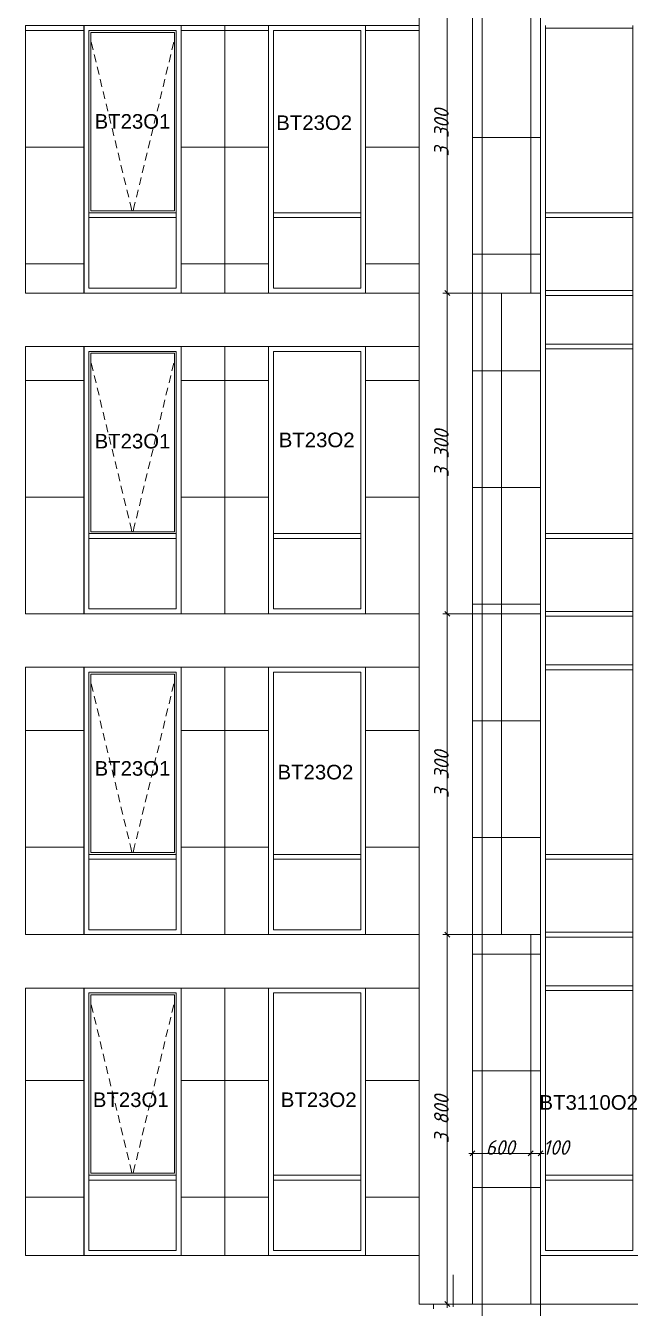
# Model space of a CAD drawing. Header units: millimetres. Extents: x 1499747 to 4230374, y -28481 to 441852.
# Drawn here: x 2741762 to 2748018, y 168941 to 182134 of the extents above; entities that cross this region are included whole.
import ezdxf
from ezdxf.xclip import XClip

# ---------------------------------------------------------------- set-up
doc = ezdxf.new("R2010")
doc.units = ezdxf.units.MM
doc.header["$MEASUREMENT"] = 0
doc.header["$XCLIPFRAME"] = 0
doc.linetypes.add('Штрихпунктирная', pattern=[670.277762, 352.777767, -176.388884, 0, -141.111112])
for name, color, linetype, lineweight in [('1 Фасад_42_Витражные окна_Ном._пера__1_Ном._пера__7', 7, 'Continuous', 18), ('1 Фасад_42_Витражные окна_Ном._пера__20_Ном._пера__1', 1, 'Continuous', 18), ('1 Фасад_42_Витражные окна_Ном._пера__92_Ном._пера__233', 233, 'Continuous', 18), ('1 Фасад_42_Выступы_Ном._пера__1_Ном._пера__7', 7, 'Continuous', 18), ('1 Фасад_42_Отделка керамика_Ном._пера__1_Ном._пера__7', 7, 'Continuous', 18), ('1 Фасад_42_Отделка керамика_Ном._пера__42_Ном._пера__8', 8, 'Continuous', 18), ('1 Фасад_42_Сетка кладки_Ном._пера__20_Ном._пера__1', 1, 'Continuous', 18), ('1 Фасад_42_Сетка кладки_Ном._пера__5_Ном._пера__5', 5, 'Continuous', 18), ('1 Фасад_42_Сетка кладки_Ном._пера__62_Ном._пера__253', 252, 'Continuous', 18), ('1 Фасад_42_Элемент Модели - Оси_Ном._пера__2_Ном._пера__8', 8, 'Continuous', 18), ('Кабель 2х6 mm', 150, 'Continuous', 30)]:
    doc.layers.add(name, color=color, linetype=linetype, lineweight=lineweight)
doc.styles.add('СГЕНЕРИР_СТИЛЬ_1', font='')
doc.styles.add('СГЕНЕРИР_СТИЛЬ_2', font='arial.ttf')
doc.styles.get('СГЕНЕРИР_СТИЛЬ_1').set_extended_font_data('GOST Common', italic=True)

# ---------------------------------------------------------------- blocks, each defined once
blk = doc.blocks.new('Чертеж_5_42', base_point=(1557140, 9891))
at = {"layer": '1 Фасад_42_Витражные окна_Ном._пера__1_Ном._пера__7', "color": 252, "linetype": 'Continuous', "true_color": 0x939598}
for p, q in [((1553391, 32716), (1553391, 32741)), ((1554291, 32716), (1554291, 32741)), ((1548691, 32391), (1548691, 32691)), ((1548691, 32691), (1549141, 32691)), ((1548711, 32671), (1548711, 30836)), ((1549571, 32671), (1548711, 32671)), ((1549141, 32691), (1549591, 32691)), ((1549571, 30836), (1549571, 32671)), ((1549591, 32391), (1549591, 32691)), ((1550590, 32391), (1550590, 32691)), ((1550590, 32691), (1551040, 32691)), ((1551040, 32691), (1551490, 32691)), ((1551490, 32391), (1551490, 32691)), ((1553391, 31591), (1553391, 32716)), ((1554291, 32716), (1553391, 32716)), ((1554291, 31591), (1554291, 32716)), ((1548691, 30991), (1548691, 32391)), ((1549591, 30991), (1549591, 32391)), ((1550590, 30991), (1550590, 32391)), ((1551490, 30991), (1551490, 32391)), ((1553391, 30816), (1553391, 31591)), ((1554291, 30816), (1554291, 31591)), ((1548691, 30816), (1548691, 30991)), ((1549591, 30816), (1549591, 30991)), ((1550590, 30816), (1550590, 30991)), ((1551490, 30816), (1551490, 30991)), ((1548691, 30791), (1548691, 30816)), ((1549141, 30816), (1548691, 30816)), ((1548691, 30766), (1548691, 30791)), ((1548691, 30041), (1548691, 30766)), ((1549141, 30766), (1548691, 30766)), ((1548711, 30836), (1549571, 30836)), ((1549591, 30816), (1549141, 30816)), ((1549591, 30766), (1549141, 30766)), ((1549591, 30791), (1549591, 30816)), ((1549591, 30766), (1549591, 30791)), ((1549591, 30041), (1549591, 30766)), ((1550590, 30791), (1550590, 30816)), ((1551040, 30816), (1550590, 30816)), ((1550590, 30766), (1550590, 30791)), ((1550590, 30041), (1550590, 30766)), ((1551040, 30766), (1550590, 30766)), ((1551490, 30816), (1551040, 30816)), ((1551490, 30766), (1551040, 30766)), ((1551490, 30791), (1551490, 30816)), ((1551490, 30766), (1551490, 30791)), ((1551490, 30041), (1551490, 30766)), ((1553391, 30791), (1553391, 30816)), ((1554291, 30816), (1553391, 30816)), ((1553391, 30766), (1553391, 30791)), ((1553391, 30016), (1553391, 30766)), ((1554291, 30766), (1553391, 30766)), ((1554291, 30791), (1554291, 30816)), ((1554291, 30766), (1554291, 30791)), ((1554291, 30016), (1554291, 30766)), ((1549141, 30041), (1548691, 30041)), ((1549591, 30041), (1549141, 30041)), ((1551040, 30041), (1550590, 30041)), ((1551490, 30041), (1551040, 30041)), ((1554291, 30016), (1553391, 30016)), ((1553391, 29991), (1553391, 30016)), ((1553391, 29966), (1553391, 29991)), ((1554291, 29966), (1553391, 29966)), ((1553391, 29466), (1553391, 29966)), ((1554291, 29991), (1554291, 30016)), ((1554291, 29966), (1554291, 29991)), ((1554291, 29466), (1554291, 29966)), ((1553391, 29441), (1553391, 29466)), ((1554291, 29466), (1553391, 29466)), ((1553391, 29416), (1553391, 29441)), ((1554291, 29441), (1554291, 29466)), ((1554291, 29416), (1554291, 29441)), ((1548691, 29091), (1548691, 29391)), ((1548691, 29391), (1549141, 29391)), ((1548711, 29371), (1548711, 27536)), ((1549571, 29371), (1548711, 29371)), ((1549141, 29391), (1549591, 29391)), ((1549571, 27536), (1549571, 29371)), ((1549591, 29091), (1549591, 29391)), ((1550590, 29091), (1550590, 29391)), ((1550590, 29391), (1551040, 29391)), ((1551040, 29391), (1551490, 29391)), ((1551490, 29091), (1551490, 29391)), ((1554291, 29416), (1553391, 29416)), ((1553391, 29291), (1553391, 29416)), ((1553391, 27516), (1553391, 29291)), ((1554291, 29291), (1554291, 29416)), ((1554291, 27516), (1554291, 29291)), ((1548691, 27691), (1548691, 29091)), ((1549591, 27691), (1549591, 29091)), ((1550590, 27691), (1550590, 29091)), ((1551490, 27691), (1551490, 29091)), ((1548691, 27516), (1548691, 27691)), ((1549591, 27516), (1549591, 27691)), ((1550590, 27516), (1550590, 27691)), ((1551490, 27516), (1551490, 27691)), ((1548691, 27491), (1548691, 27516)), ((1549141, 27516), (1548691, 27516)), ((1548691, 27466), (1548691, 27491)), ((1548691, 26741), (1548691, 27466)), ((1549141, 27466), (1548691, 27466)), ((1548711, 27536), (1549571, 27536)), ((1549591, 27516), (1549141, 27516)), ((1549591, 27466), (1549141, 27466)), ((1549591, 27491), (1549591, 27516)), ((1549591, 27466), (1549591, 27491)), ((1549591, 26741), (1549591, 27466)), ((1550590, 27491), (1550590, 27516)), ((1551040, 27516), (1550590, 27516)), ((1550590, 27466), (1550590, 27491)), ((1550590, 26741), (1550590, 27466)), ((1551040, 27466), (1550590, 27466)), ((1551490, 27516), (1551040, 27516)), ((1551490, 27466), (1551040, 27466)), ((1551490, 27491), (1551490, 27516)), ((1551490, 27466), (1551490, 27491)), ((1551490, 26741), (1551490, 27466)), ((1553391, 27491), (1553391, 27516)), ((1554291, 27516), (1553391, 27516)), ((1553391, 27466), (1553391, 27491)), ((1553391, 26991), (1553391, 27466)), ((1554291, 27466), (1553391, 27466)), ((1554291, 27491), (1554291, 27516)), ((1554291, 27466), (1554291, 27491)), ((1554291, 26991), (1554291, 27466)), ((1553391, 26716), (1553391, 26991)), ((1554291, 26716), (1554291, 26991)), ((1549141, 26741), (1548691, 26741)), ((1549591, 26741), (1549141, 26741)), ((1551040, 26741), (1550590, 26741)), ((1551490, 26741), (1551040, 26741)), ((1553391, 26691), (1553391, 26716)), ((1554291, 26716), (1553391, 26716)), ((1553391, 26666), (1553391, 26691)), ((1554291, 26666), (1553391, 26666)), ((1553391, 26166), (1553391, 26666)), ((1554291, 26691), (1554291, 26716)), ((1554291, 26666), (1554291, 26691)), ((1554291, 26166), (1554291, 26666)), ((1553391, 26141), (1553391, 26166)), ((1554291, 26166), (1553391, 26166)), ((1553391, 26116), (1553391, 26141)), ((1554291, 26141), (1554291, 26166)), ((1554291, 26116), (1554291, 26141)), ((1548691, 25791), (1548691, 26091)), ((1548691, 26091), (1549141, 26091)), ((1548711, 26071), (1548711, 24236)), ((1549571, 26071), (1548711, 26071)), ((1549141, 26091), (1549591, 26091)), ((1549571, 24236), (1549571, 26071)), ((1549591, 25791), (1549591, 26091)), ((1550590, 25791), (1550590, 26091)), ((1550590, 26091), (1551040, 26091)), ((1551040, 26091), (1551490, 26091)), ((1551490, 25791), (1551490, 26091)), ((1553391, 24691), (1553391, 26116)), ((1554291, 26116), (1553391, 26116)), ((1554291, 24691), (1554291, 26116)), ((1548691, 24391), (1548691, 25791)), ((1549591, 24391), (1549591, 25791)), ((1550590, 24391), (1550590, 25791)), ((1551490, 24391), (1551490, 25791)), ((1553391, 24216), (1553391, 24691)), ((1554291, 24216), (1554291, 24691)), ((1548691, 24216), (1548691, 24391)), ((1549591, 24216), (1549591, 24391)), ((1550590, 24216), (1550590, 24391)), ((1551490, 24216), (1551490, 24391)), ((1548691, 24191), (1548691, 24216)), ((1549141, 24216), (1548691, 24216)), ((1548691, 24166), (1548691, 24191)), ((1548691, 23441), (1548691, 24166)), ((1549141, 24166), (1548691, 24166)), ((1548711, 24236), (1549571, 24236)), ((1549591, 24216), (1549141, 24216)), ((1549591, 24166), (1549141, 24166)), ((1549591, 24191), (1549591, 24216)), ((1549591, 24166), (1549591, 24191)), ((1549591, 23441), (1549591, 24166)), ((1550590, 24191), (1550590, 24216)), ((1551040, 24216), (1550590, 24216)), ((1550590, 24166), (1550590, 24191)), ((1550590, 23441), (1550590, 24166)), ((1551040, 24166), (1550590, 24166)), ((1551490, 24216), (1551040, 24216)), ((1551490, 24166), (1551040, 24166)), ((1551490, 24191), (1551490, 24216)), ((1551490, 24166), (1551490, 24191)), ((1551490, 23441), (1551490, 24166)), ((1553391, 24191), (1553391, 24216)), ((1554291, 24216), (1553391, 24216)), ((1553391, 24166), (1553391, 24191)), ((1554291, 24166), (1553391, 24166)), ((1553391, 23416), (1553391, 24166)), ((1554291, 24191), (1554291, 24216)), ((1554291, 24166), (1554291, 24191)), ((1554291, 23416), (1554291, 24166)), ((1549141, 23441), (1548691, 23441)), ((1549591, 23441), (1549141, 23441)), ((1551040, 23441), (1550590, 23441)), ((1551490, 23441), (1551040, 23441)), ((1554291, 23416), (1553391, 23416)), ((1553391, 23391), (1553391, 23416)), ((1553391, 23366), (1553391, 23391)), ((1554291, 23366), (1553391, 23366)), ((1553391, 22866), (1553391, 23366)), ((1554291, 23391), (1554291, 23416)), ((1554291, 23366), (1554291, 23391)), ((1554291, 22866), (1554291, 23366)), ((1553391, 22841), (1553391, 22866)), ((1554291, 22866), (1553391, 22866)), ((1553391, 22816), (1553391, 22841)), ((1554291, 22841), (1554291, 22866)), ((1554291, 22816), (1554291, 22841)), ((1548691, 22491), (1548691, 22791)), ((1548691, 22791), (1549141, 22791)), ((1548711, 22771), (1548711, 20936)), ((1549571, 22771), (1548711, 22771)), ((1549141, 22791), (1549591, 22791)), ((1549571, 20936), (1549571, 22771)), ((1549591, 22491), (1549591, 22791)), ((1550590, 22491), (1550590, 22791)), ((1550590, 22791), (1551040, 22791)), ((1551040, 22791), (1551490, 22791)), ((1551490, 22491), (1551490, 22791)), ((1554291, 22816), (1553391, 22816)), ((1553391, 22391), (1553391, 22816)), ((1554291, 22391), (1554291, 22816)), ((1548691, 21091), (1548691, 22491)), ((1549591, 21091), (1549591, 22491)), ((1550590, 21091), (1550590, 22491)), ((1551490, 21091), (1551490, 22491)), ((1553391, 20916), (1553391, 22391)), ((1554291, 20916), (1554291, 22391)), ((1548691, 20916), (1548691, 21091)), ((1549591, 20916), (1549591, 21091)), ((1550590, 20916), (1550590, 21091)), ((1551490, 20916), (1551490, 21091)), ((1548691, 20891), (1548691, 20916)), ((1549141, 20916), (1548691, 20916)), ((1548691, 20866), (1548691, 20891)), ((1548691, 20141), (1548691, 20866)), ((1549141, 20866), (1548691, 20866)), ((1548711, 20936), (1549571, 20936)), ((1549591, 20916), (1549141, 20916)), ((1549591, 20866), (1549141, 20866)), ((1549591, 20891), (1549591, 20916)), ((1549591, 20866), (1549591, 20891)), ((1549591, 20141), (1549591, 20866)), ((1550590, 20891), (1550590, 20916)), ((1551040, 20916), (1550590, 20916)), ((1550590, 20866), (1550590, 20891)), ((1550590, 20141), (1550590, 20866)), ((1551040, 20866), (1550590, 20866)), ((1551490, 20916), (1551040, 20916)), ((1551490, 20866), (1551040, 20866)), ((1551490, 20891), (1551490, 20916)), ((1551490, 20866), (1551490, 20891)), ((1551490, 20141), (1551490, 20866)), ((1553391, 20891), (1553391, 20916)), ((1554291, 20916), (1553391, 20916)), ((1553391, 20866), (1553391, 20891)), ((1553391, 20141), (1553391, 20866)), ((1554291, 20866), (1553391, 20866)), ((1554291, 20891), (1554291, 20916)), ((1554291, 20866), (1554291, 20891)), ((1554291, 20141), (1554291, 20866)), ((1549141, 20141), (1548691, 20141)), ((1549591, 20141), (1549141, 20141)), ((1551040, 20141), (1550590, 20141)), ((1551490, 20141), (1551040, 20141)), ((1554291, 20141), (1553391, 20141))]:
    blk.add_line(p, q, dxfattribs=at)
at = {"layer": '1 Фасад_42_Витражные окна_Ном._пера__92_Ном._пера__233', "color": 252, "linetype": 'Continuous', "true_color": 0x939598}
for p, q in [((1548716, 32570), (1548735, 32492)), ((1549565, 32570), (1549546, 32492)), ((1548747, 32444), (1548765, 32366)), ((1549535, 32444), (1549516, 32366)), ((1548777, 32317), (1548796, 32239)), ((1549504, 32317), (1549485, 32239)), ((1548808, 32191), (1548826, 32113)), ((1548838, 32064), (1548857, 31987)), ((1549443, 32064), (1549424, 31987)), ((1549474, 32191), (1549455, 32113)), ((1548869, 31938), (1548887, 31860)), ((1549413, 31938), (1549394, 31860)), ((1548899, 31812), (1548918, 31734)), ((1549382, 31812), (1549363, 31734)), ((1548930, 31685), (1548948, 31608)), ((1549352, 31685), (1549333, 31608)), ((1548960, 31559), (1548979, 31481)), ((1549321, 31559), (1549302, 31481)), ((1548991, 31433), (1549009, 31355)), ((1549290, 31433), (1549272, 31355)), ((1549021, 31306), (1549040, 31228)), ((1549260, 31306), (1549241, 31228)), ((1549052, 31180), (1549070, 31102)), ((1549229, 31180), (1549211, 31102)), ((1549082, 31053), (1549101, 30976)), ((1549199, 31053), (1549180, 30976)), ((1549113, 30927), (1549122, 30889)), ((1549122, 30889), (1549134, 30836)), ((1549159, 30889), (1549147, 30836)), ((1549168, 30927), (1549159, 30889)), ((1548716, 29270), (1548735, 29192)), ((1549565, 29270), (1549546, 29192)), ((1548747, 29144), (1548765, 29066)), ((1549535, 29144), (1549516, 29066)), ((1548777, 29017), (1548796, 28939)), ((1549504, 29017), (1549485, 28939)), ((1548808, 28891), (1548826, 28813)), ((1548838, 28764), (1548857, 28687)), ((1549443, 28764), (1549424, 28687)), ((1549474, 28891), (1549455, 28813)), ((1548869, 28638), (1548887, 28560)), ((1549413, 28638), (1549394, 28560)), ((1548899, 28512), (1548918, 28434)), ((1549382, 28512), (1549363, 28434)), ((1548930, 28385), (1548948, 28308)), ((1549352, 28385), (1549333, 28308)), ((1548960, 28259), (1548979, 28181)), ((1549321, 28259), (1549302, 28181)), ((1548991, 28133), (1549009, 28055)), ((1549290, 28133), (1549272, 28055)), ((1549021, 28006), (1549040, 27928)), ((1549260, 28006), (1549241, 27928)), ((1549052, 27880), (1549070, 27802)), ((1549229, 27880), (1549211, 27802)), ((1549082, 27753), (1549101, 27676)), ((1549199, 27753), (1549180, 27676)), ((1549113, 27627), (1549122, 27589)), ((1549122, 27589), (1549134, 27536)), ((1549159, 27589), (1549147, 27536)), ((1549168, 27627), (1549159, 27589)), ((1548716, 25970), (1548735, 25892)), ((1549565, 25970), (1549546, 25892)), ((1548747, 25844), (1548765, 25766)), ((1549535, 25844), (1549516, 25766)), ((1548777, 25717), (1548796, 25639)), ((1549504, 25717), (1549485, 25639)), ((1548808, 25591), (1548826, 25513)), ((1548838, 25464), (1548857, 25387)), ((1549443, 25464), (1549424, 25387)), ((1549474, 25591), (1549455, 25513)), ((1548869, 25338), (1548887, 25260)), ((1549413, 25338), (1549394, 25260)), ((1548899, 25212), (1548918, 25134)), ((1549382, 25212), (1549363, 25134)), ((1548930, 25085), (1548948, 25008)), ((1549352, 25085), (1549333, 25008)), ((1548960, 24959), (1548979, 24881)), ((1549321, 24959), (1549302, 24881)), ((1548991, 24833), (1549009, 24755)), ((1549290, 24833), (1549272, 24755)), ((1549021, 24706), (1549040, 24628)), ((1549260, 24706), (1549241, 24628)), ((1549052, 24580), (1549070, 24502)), ((1549229, 24580), (1549211, 24502)), ((1549082, 24453), (1549101, 24376)), ((1549199, 24453), (1549180, 24376)), ((1549113, 24327), (1549122, 24289)), ((1549122, 24289), (1549134, 24236)), ((1549159, 24289), (1549147, 24236)), ((1549168, 24327), (1549159, 24289)), ((1548716, 22670), (1548735, 22592)), ((1549565, 22670), (1549546, 22592)), ((1548747, 22544), (1548765, 22466)), ((1549535, 22544), (1549516, 22466)), ((1548777, 22417), (1548796, 22339)), ((1549504, 22417), (1549485, 22339)), ((1548808, 22291), (1548826, 22213)), ((1549474, 22291), (1549455, 22213)), ((1548838, 22164), (1548857, 22087)), ((1548869, 22038), (1548887, 21960)), ((1549413, 22038), (1549394, 21960)), ((1549443, 22164), (1549424, 22087)), ((1548899, 21912), (1548918, 21834)), ((1549382, 21912), (1549363, 21834)), ((1548930, 21785), (1548948, 21708)), ((1549352, 21785), (1549333, 21708)), ((1548960, 21659), (1548979, 21581)), ((1549321, 21659), (1549302, 21581)), ((1548991, 21533), (1549009, 21455)), ((1549290, 21533), (1549272, 21455)), ((1549021, 21406), (1549040, 21328)), ((1549260, 21406), (1549241, 21328)), ((1549052, 21280), (1549070, 21202)), ((1549229, 21280), (1549211, 21202)), ((1549082, 21153), (1549101, 21076)), ((1549199, 21153), (1549180, 21076)), ((1549113, 21027), (1549122, 20989)), ((1549122, 20989), (1549134, 20936)), ((1549159, 20989), (1549147, 20936)), ((1549168, 21027), (1549159, 20989))]:
    blk.add_line(p, q, dxfattribs=at)
at = {"layer": '1 Фасад_42_Выступы_Ном._пера__1_Ном._пера__7', "color": 252, "linetype": 'Continuous', "true_color": 0x939598}
for p, q in [((1552640, 19591), (1552640, 45941)), ((1552090, 19591), (1552090, 39341)), ((1548040, 29991), (1548040, 32741)), ((1548040, 32741), (1552090, 32741)), ((1548040, 29991), (1552090, 29991)), ((1548040, 26691), (1548040, 29441)), ((1548040, 29441), (1552090, 29441)), ((1548040, 26691), (1552090, 26691)), ((1548040, 23391), (1548040, 26141)), ((1548040, 26141), (1552090, 26141)), ((1548040, 23391), (1552090, 23391)), ((1548040, 20091), (1548040, 22841)), ((1548040, 22841), (1552090, 22841)), ((1548040, 20091), (1552090, 20091)), ((1552090, 19591), (1552640, 19591)), ((1552240, 19591), (1552240, 19541))]:
    blk.add_line(p, q, dxfattribs=at)
at = {"layer": '1 Фасад_42_Отделка керамика_Ном._пера__1_Ном._пера__7', "color": 252, "linetype": 'Continuous', "true_color": 0x939598}
for p, q in [((1553240, 29991), (1553240, 33291)), ((1548641, 29991), (1548641, 32741)), ((1551540, 32741), (1551540, 29991)), ((1552640, 29991), (1553240, 29991)), ((1552940, 29991), (1552940, 26691)), ((1553341, 29991), (1553240, 29991)), ((1553341, 26691), (1553341, 29991)), ((1548641, 26691), (1548641, 29441)), ((1551540, 29441), (1551540, 26691)), ((1552940, 26691), (1552640, 26691)), ((1552940, 23391), (1552940, 26691)), ((1552940, 26691), (1553341, 26691)), ((1548641, 23391), (1548641, 26141)), ((1551540, 26141), (1551540, 23391)), ((1552640, 23391), (1552940, 23391)), ((1553240, 23391), (1553240, 19591)), ((1553341, 23391), (1553240, 23391)), ((1553341, 20091), (1553341, 23391)), ((1553341, 23391), (1553341, 23391)), ((1548641, 20091), (1548641, 22841)), ((1551540, 22841), (1551540, 20091)), ((1554341, 20091), (1553341, 20091)), ((1553240, 19591), (1554341, 19591))]:
    blk.add_line(p, q, dxfattribs=at)
at = {"layer": '1 Фасад_42_Отделка керамика_Ном._пера__42_Ном._пера__8', "color": 252, "linetype": 'Continuous', "true_color": 0x939598}
for p, q in [((1553341, 29991), (1553341, 33291)), ((1553341, 23391), (1553341, 26691)), ((1553240, 23391), (1552940, 23391)), ((1552640, 19591), (1553240, 19591))]:
    blk.add_line(p, q, dxfattribs=at)
at = {"layer": '1 Фасад_42_Сетка кладки_Ном._пера__20_Ном._пера__1', "color": 252, "linetype": 'Continuous', "true_color": 0x939598}
for p, q in [((1553341, 21094), (1553341, 23091)), ((1552603, 21141), (1552640, 21141)), ((1552665, 21166), (1552615, 21116)), ((1552640, 19891), (1552640, 21188)), ((1552640, 21141), (1553240, 21141)), ((1553265, 21166), (1553215, 21116)), ((1553265, 21166), (1553215, 21116)), ((1553240, 19891), (1553240, 21188)), ((1553240, 19891), (1553240, 21188)), ((1553240, 21141), (1553341, 21141)), ((1553316, 21116), (1553366, 21166)), ((1553341, 21141), (1553378, 21141))]:
    blk.add_line(p, q, dxfattribs=at)
at = {"layer": '1 Фасад_42_Сетка кладки_Ном._пера__5_Ном._пера__5', "color": 252, "linetype": 'Continuous', "true_color": 0x939598}
for p, q in [((1552381, 29991), (1552381, 33291)), ((1552640, 29991), (1552334, 29991)), ((1552640, 29991), (1552334, 29991)), ((1552356, 30016), (1552406, 29966)), ((1552356, 30016), (1552406, 29966)), ((1552381, 26691), (1552381, 29991)), ((1552640, 26691), (1552334, 26691)), ((1552640, 26691), (1552334, 26691)), ((1552356, 26716), (1552406, 26666)), ((1552356, 26716), (1552406, 26666)), ((1552381, 23391), (1552381, 26691)), ((1552940, 23391), (1552334, 23391)), ((1552940, 23391), (1552334, 23391)), ((1552356, 23416), (1552406, 23366)), ((1552356, 23416), (1552406, 23366)), ((1552381, 19591), (1552381, 23391)), ((1552940, 19591), (1552334, 19591)), ((1552356, 19616), (1552406, 19566)), ((1552381, 19554), (1552381, 19591))]:
    blk.add_line(p, q, dxfattribs=at)
at = {"layer": '1 Фасад_42_Сетка кладки_Ном._пера__62_Ном._пера__253', "color": 252, "linetype": 'Continuous', "true_color": 0x939598}
for p, q in [((1548640, 32741), (1548640, 29991)), ((1549641, 32741), (1549641, 29991)), ((1550090, 32741), (1550090, 29991)), ((1550540, 32741), (1550540, 29991)), ((1551540, 32741), (1551540, 29991)), ((1548040, 32691), (1548640, 32691)), ((1549641, 32691), (1550540, 32691)), ((1550540, 32691), (1550541, 32691)), ((1551540, 32691), (1552090, 32691)), ((1548040, 31491), (1548640, 31491)), ((1549641, 31491), (1550540, 31491)), ((1550540, 31491), (1550541, 31491)), ((1551540, 31491), (1552090, 31491)), ((1548040, 30291), (1548640, 30291)), ((1549641, 30291), (1550540, 30291)), ((1550540, 30291), (1550541, 30291)), ((1551540, 30291), (1552090, 30291)), ((1548640, 29441), (1548640, 26691)), ((1549641, 29441), (1549641, 26691)), ((1550090, 29441), (1550090, 26691)), ((1550540, 29441), (1550540, 26691)), ((1551540, 29441), (1551540, 26691)), ((1548040, 29091), (1548640, 29091)), ((1549641, 29091), (1550540, 29091)), ((1550540, 29091), (1550541, 29091)), ((1551540, 29091), (1552090, 29091)), ((1548040, 27891), (1548640, 27891)), ((1549641, 27891), (1550540, 27891)), ((1550540, 27891), (1550541, 27891)), ((1551540, 27891), (1552090, 27891)), ((1548640, 26141), (1548640, 23391)), ((1549641, 26141), (1549641, 23391)), ((1550090, 26141), (1550090, 23391)), ((1550540, 26141), (1550540, 23391)), ((1551540, 26141), (1551540, 23391)), ((1548040, 25491), (1548640, 25491)), ((1549641, 25491), (1550540, 25491)), ((1550540, 25491), (1550541, 25491)), ((1551540, 25491), (1552090, 25491)), ((1548040, 24291), (1548640, 24291)), ((1549641, 24291), (1550540, 24291)), ((1550540, 24291), (1550541, 24291)), ((1551540, 24291), (1552090, 24291)), ((1548640, 22841), (1548640, 20091)), ((1549641, 22841), (1549641, 20091)), ((1550090, 22841), (1550090, 20091)), ((1550540, 22841), (1550540, 20091)), ((1551540, 22841), (1551540, 20091)), ((1548040, 21891), (1548640, 21891)), ((1549641, 21891), (1550540, 21891)), ((1550540, 21891), (1550541, 21891)), ((1551540, 21891), (1552090, 21891)), ((1548040, 20691), (1548640, 20691)), ((1549641, 20691), (1550540, 20691)), ((1550540, 20691), (1550541, 20691)), ((1551540, 20691), (1552090, 20691)), ((1552740, 19591), (1552740, 9891)), ((1553340, 19591), (1553340, 9891))]:
    blk.add_line(p, q, dxfattribs=at)
at = {"layer": '1 Фасад_42_Сетка кладки_Ном._пера__62_Ном._пера__253', "color": 252, "linetype": 'Continuous', "true_color": 0x939598, "flags": 128}
for points in [[(1552741, 19591), (1552741, 50241)], [(1553341, 19591), (1553341, 50241)], [(1552640, 31591), (1553341, 31591)], [(1552640, 30391), (1553341, 30391)], [(1552640, 29191), (1553341, 29191)], [(1552640, 27991), (1553341, 27991)], [(1552640, 26791), (1553341, 26791)], [(1552640, 25591), (1553341, 25591)], [(1552640, 24391), (1553341, 24391)], [(1552640, 23191), (1553341, 23191)], [(1552640, 21991), (1553341, 21991)], [(1552640, 20791), (1553341, 20791)], [(1552640, 19591), (1553341, 19591)]]:
    blk.add_lwpolyline(points, dxfattribs=at)
at = {"layer": '1 Фасад_42_Элемент Модели - Оси_Ном._пера__2_Ном._пера__8', "linetype": 'Штрихпунктирная'}
blk.add_line((1552440, 18891), (1552440, 19891), dxfattribs=at)
at = {"layer": '1 Фасад_42_Витражные окна_Ном._пера__20_Ном._пера__1', "color": 252, "linetype": 'Continuous', "true_color": 0x939598, "char_height": 150, "attachment_point": 4, "style": 'СГЕНЕРИР_СТИЛЬ_2'}
for s, insert in [('\\A1;{\\pql;\\fArial|b0|i0|c204|p0;\\W1.000000;ВТ23О1}', (1548750, 31755)), ('\\A1;{\\pql;\\fArial|b0|i0|c204|p0;\\W1.000000;ВТ23О2}', (1550620, 31742)), ('\\A1;{\\pql;\\fArial|b0|i0|c204|p0;\\W1.000000;ВТ23О1}', (1548750, 28466)), ('\\A1;{\\pql;\\fArial|b0|i0|c204|p0;\\W1.000000;ВТ23О2}', (1550646, 28479)), ('\\A1;{\\pql;\\fArial|b0|i0|c204|p0;\\W1.000000;ВТ23О1}', (1548750, 25100)), ('\\A1;{\\pql;\\fArial|b0|i0|c204|p0;\\W1.000000;ВТ23О2}', (1550633, 25062)), ('\\A1;{\\pql;\\fArial|b0|i0|c204|p0;\\W1.000000;ВТ23О1}', (1548732, 21692)), ('\\A1;{\\pql;\\fArial|b0|i0|c204|p0;\\W1.000000;ВТ23О2}', (1550667, 21692)), ('\\A1;{\\pql;\\fArial|b0|i0|c204|p0;\\W1.000000;ВТ3110О2}', (1553330, 21664))]:
    blk.add_mtext(s, dxfattribs=dict(at, insert=insert))
at = {"layer": '1 Фасад_42_Сетка кладки_Ном._пера__20_Ном._пера__1', "color": 252, "linetype": 'Continuous', "true_color": 0x939598, "char_height": 150, "attachment_point": 7, "style": 'СГЕНЕРИР_СТИЛЬ_1'}
for s, insert in [('\\A1;{\\pql;\\fGOST Common|b0|i1|c204|p0;\\W1.000000;600}', (1552776, 21127)), ('\\A1;{\\pql;\\fGOST Common|b0|i1|c204|p0;\\W1.000000;100}', (1553366, 21127))]:
    blk.add_mtext(s, dxfattribs=dict(at, insert=insert))
at = {"layer": '1 Фасад_42_Сетка кладки_Ном._пера__5_Ном._пера__5', "color": 252, "linetype": 'Continuous', "true_color": 0x939598, "char_height": 150, "attachment_point": 7, "rotation": 90, "style": 'СГЕНЕРИР_СТИЛЬ_1'}
for s, insert in [('\\A1;{\\pql;\\fGOST Common|b0|i1|c204|p0;\\W1.000000;3\xa0300}', (1552395, 31396)), ('\\A1;{\\pql;\\fGOST Common|b0|i1|c204|p0;\\W1.000000;3\xa0300}', (1552395, 28096)), ('\\A1;{\\pql;\\fGOST Common|b0|i1|c204|p0;\\W1.000000;3\xa0300}', (1552395, 24796)), ('\\A1;{\\pql;\\fGOST Common|b0|i1|c204|p0;\\W1.000000;3\xa0800}', (1552395, 21246))]:
    blk.add_mtext(s, dxfattribs=dict(at, insert=insert))

msp = doc.modelspace()

# ---------------------------------------------------------------- block references
at = {"layer": 'Кабель 2х6 mm', "lineweight": 35}
ref = msp.add_blockref('Чертеж_5_42', (2750861.57013, 159284.39347), dxfattribs=at)
XClip(ref).set_block_clipping_path([(1496000, -1299.0576434789), (1580000, 60181.6414690267)])

doc.saveas('drawing.dxf')
